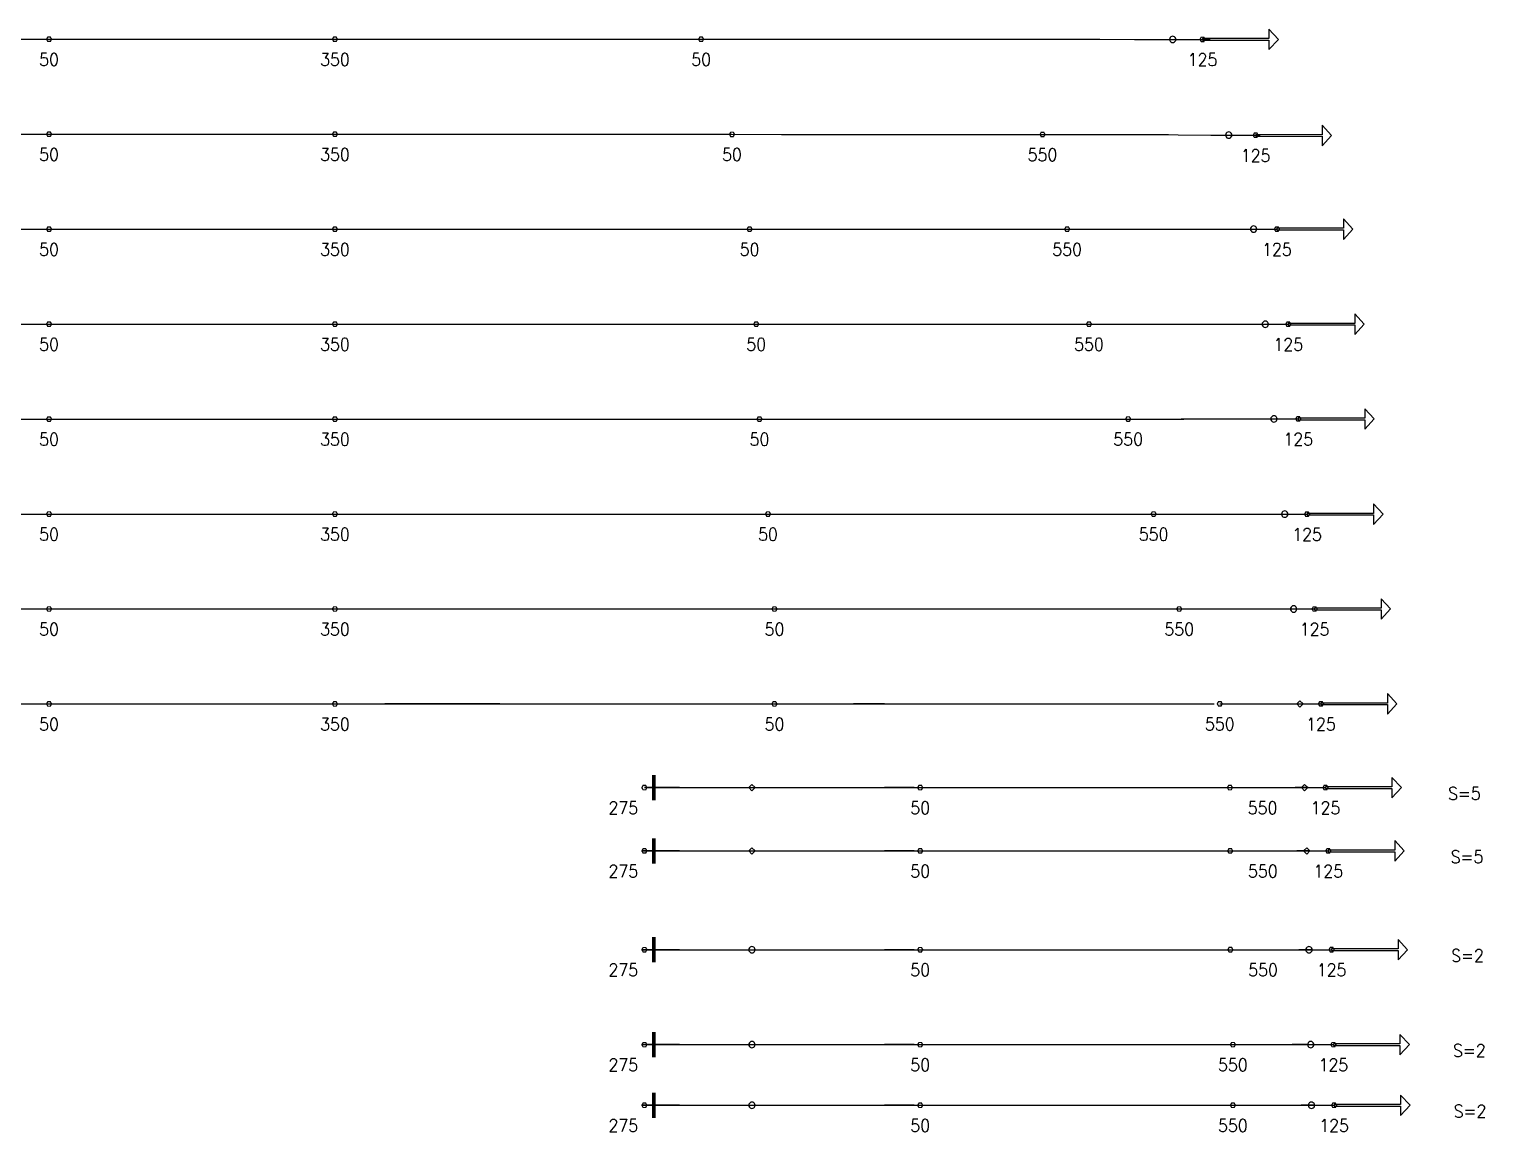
# Model space of a CAD drawing. Header units: millimetres. Extents: x -179076 to 505271, y -26127 to 124331.
# Drawn here: x 326289 to 349292, y 58240 to 75660 of the extents above; entities that cross this region are included whole.
import ezdxf

# ---------------------------------------------------------------- set-up
doc = ezdxf.new("R2010")
doc.units = ezdxf.units.MM
doc.layers.add('Current_plane_Tendon', color=7, linetype='Continuous', true_color=0xab0000)
doc.styles.get("Standard").update_dxf_attribs({"font": 'arial.ttf'})

# ---------------------------------------------------------------- blocks, each defined once
blk = doc.blocks.new('CAPX112344')
at = {"layer": 'Current_plane_Tendon', "color": 14, "linetype": 'Continuous', "true_color": 0xab0000}
for points, elevation in [([(469526, 334290), (470576, 334290), (470576, 334140), (470726, 334302), (470576, 334464), (470576, 334314), (469526, 334314)], 64), ([(469104, 334302), (469102, 334317), (469095, 334331), (469084, 334342), (469070, 334349), (469054, 334352), (469039, 334349), (469025, 334342), (469014, 334331), (469007, 334317), (469004, 334302), (469007, 334286), (469014, 334273), (469025, 334261), (469039, 334254), (469054, 334252), (469070, 334254), (469084, 334261), (469095, 334273), (469102, 334286), (469104, 334302)], 189), ([(470366, 332775), (471416, 332771), (471415, 332621), (471566, 332782), (471417, 332945), (471416, 332795), (470366, 332799)], 61), ([(469989, 332789), (469987, 332805), (469980, 332819), (469969, 332830), (469955, 332837), (469939, 332839), (469924, 332837), (469910, 332830), (469899, 332819), (469892, 332805), (469889, 332789), (469892, 332774), (469899, 332760), (469910, 332749), (469924, 332742), (469939, 332739), (469955, 332742), (469969, 332749), (469980, 332760), (469987, 332774), (469989, 332789)], 186), ([(470383, 331305), (470381, 331320), (470373, 331334), (470362, 331345), (470348, 331352), (470333, 331355), (470318, 331352), (470304, 331345), (470293, 331334), (470285, 331320), (470283, 331305), (470285, 331289), (470293, 331275), (470304, 331264), (470318, 331257), (470333, 331255), (470348, 331257), (470362, 331264), (470373, 331275), (470381, 331289), (470383, 331305)], 184), ([(470702, 331293), (471752, 331293), (471752, 331143), (471902, 331305), (471752, 331467), (471752, 331317), (470702, 331317)], 59), ([(470881, 329790), (471931, 329790), (471931, 329640), (472081, 329802), (471931, 329964), (471931, 329814), (470881, 329814)], 58), ([(470568, 329802), (470565, 329817), (470558, 329831), (470547, 329842), (470533, 329849), (470518, 329852), (470502, 329849), (470488, 329842), (470477, 329831), (470470, 329817), (470468, 329802), (470470, 329786), (470477, 329772), (470488, 329761), (470502, 329754), (470518, 329752), (470533, 329754), (470547, 329761), (470558, 329772), (470565, 329786), (470568, 329802)], 183), ([(470705, 328306), (470702, 328322), (470695, 328336), (470684, 328347), (470670, 328354), (470655, 328356), (470639, 328354), (470625, 328347), (470614, 328336), (470607, 328322), (470605, 328306), (470607, 328291), (470614, 328277), (470625, 328266), (470639, 328259), (470655, 328256), (470670, 328259), (470684, 328266), (470695, 328277), (470702, 328291), (470705, 328306)], 305), ([(471039, 328294), (472089, 328294), (472089, 328144), (472239, 328306), (472089, 328468), (472089, 328318), (471039, 328318)], 180), ([(471178, 326790), (472228, 326790), (472228, 326640), (472378, 326802), (472228, 326964), (472228, 326814), (471178, 326814)], 58), ([(470875, 326802), (470873, 326817), (470866, 326831), (470855, 326842), (470841, 326849), (470825, 326852), (470810, 326849), (470796, 326842), (470785, 326831), (470778, 326817), (470775, 326802), (470778, 326786), (470785, 326772), (470796, 326761), (470810, 326754), (470825, 326752), (470841, 326754), (470855, 326761), (470866, 326772), (470873, 326786), (470875, 326802)], 183), ([(471016, 325304), (471013, 325319), (471006, 325333), (470995, 325344), (470981, 325351), (470966, 325354), (470950, 325351), (470936, 325344), (470925, 325333), (470918, 325319), (470916, 325304), (470918, 325288), (470925, 325274), (470936, 325263), (470950, 325256), (470966, 325254), (470981, 325256), (470995, 325263), (471006, 325274), (471013, 325288), (471016, 325304)], 182), ([(471297, 325292), (472347, 325292), (472347, 325142), (472497, 325304), (472347, 325466), (472347, 325316), (471297, 325316)], 57), ([(471397, 323793), (472447, 323793), (472447, 323643), (472597, 323805), (472447, 323967), (472447, 323817), (471397, 323817)], 180), ([(471115, 323805), (471065, 323855), (471015, 323805), (471065, 323755), (471115, 323805)], 305), ([(462457, 322482), (462407, 322532), (462357, 322482), (462407, 322432), (462457, 322482)], 180), ([(471190, 322482), (471140, 322532), (471090, 322482), (471140, 322432), (471190, 322482)], 185), ([(471469, 322470), (472519, 322470), (472519, 322320), (472669, 322482), (472519, 322644), (472519, 322494), (471469, 322494)], 60), ([(471513, 321470), (472563, 321470), (472563, 321320), (472713, 321482), (472563, 321644), (472563, 321494), (471513, 321494)], 60), ([(462457, 321482), (462407, 321532), (462357, 321482), (462407, 321432), (462457, 321482)], 180), ([(471222, 321482), (471172, 321532), (471122, 321482), (471172, 321432), (471222, 321482)], 185), ([(462457, 319922), (462454, 319937), (462447, 319951), (462436, 319962), (462422, 319969), (462407, 319972), (462391, 319969), (462378, 319962), (462366, 319951), (462359, 319937), (462357, 319922), (462359, 319906), (462366, 319892), (462378, 319881), (462391, 319874), (462407, 319872), (462422, 319874), (462436, 319881), (462447, 319892), (462454, 319906), (462457, 319922)], 180), ([(471258, 319922), (471256, 319937), (471249, 319951), (471238, 319962), (471224, 319969), (471208, 319972), (471193, 319969), (471179, 319962), (471168, 319951), (471161, 319937), (471158, 319922), (471161, 319906), (471168, 319893), (471179, 319881), (471193, 319874), (471208, 319872), (471224, 319874), (471238, 319881), (471249, 319893), (471256, 319906), (471258, 319922)], 180), ([(471565, 319910), (472615, 319910), (472615, 319760), (472765, 319922), (472615, 320084), (472615, 319934), (471565, 319934)], 55), ([(462457, 318422), (462454, 318437), (462447, 318451), (462436, 318462), (462422, 318469), (462407, 318472), (462391, 318469), (462378, 318462), (462366, 318451), (462359, 318437), (462357, 318422), (462359, 318406), (462366, 318392), (462378, 318381), (462391, 318374), (462407, 318372), (462422, 318374), (462436, 318381), (462447, 318392), (462454, 318406), (462457, 318422)], 180), ([(471287, 318422), (471284, 318437), (471277, 318451), (471266, 318462), (471252, 318469), (471237, 318472), (471221, 318469), (471207, 318462), (471196, 318451), (471189, 318437), (471187, 318422), (471189, 318406), (471196, 318392), (471207, 318381), (471221, 318374), (471237, 318372), (471252, 318374), (471266, 318381), (471277, 318392), (471284, 318406), (471287, 318422)], 180), ([(471594, 318410), (472644, 318410), (472644, 318260), (472794, 318422), (472644, 318584), (472644, 318434), (471594, 318434)], 55), ([(462457, 317464), (462454, 317479), (462447, 317493), (462436, 317504), (462422, 317511), (462407, 317514), (462391, 317511), (462378, 317504), (462366, 317493), (462359, 317479), (462357, 317464), (462359, 317448), (462366, 317434), (462378, 317423), (462391, 317416), (462407, 317414), (462422, 317416), (462436, 317423), (462447, 317434), (462454, 317448), (462457, 317464)], 180), ([(471298, 317464), (471296, 317479), (471289, 317493), (471277, 317504), (471264, 317511), (471248, 317514), (471233, 317511), (471219, 317504), (471208, 317493), (471201, 317479), (471198, 317464), (471201, 317448), (471208, 317434), (471219, 317423), (471233, 317416), (471248, 317414), (471264, 317416), (471277, 317423), (471289, 317434), (471296, 317448), (471298, 317464)], 180), ([(471605, 317452), (472655, 317452), (472655, 317302), (472805, 317464), (472655, 317626), (472655, 317476), (471605, 317476)], 55)]:
    blk.add_lwpolyline(points, close=True, dxfattribs=dict(at, elevation=elevation))
for points, elevation in [([(451340, 334304, 20, 20, 0), (451320, 334338, 20, 20, 0), (451280, 334338, 20, 20, 0), (451260, 334304, 20, 20, 0), (451280, 334269, 20, 20, 0), (451320, 334269, 20, 20, 0)], -20), ([(455857, 334304, 20, 20, 0), (455837, 334338, 20, 20, 0), (455797, 334338, 20, 20, 0), (455777, 334304, 20, 20, 0), (455797, 334269, 20, 20, 0), (455837, 334269, 20, 20, 0)], 130), ([(461643, 334304, 20, 20, 0), (461623, 334338, 20, 20, 0), (461583, 334338, 20, 20, 0), (461563, 334304, 20, 20, 0), (461583, 334269, 20, 20, 0), (461623, 334269, 20, 20, 0)], -20), ([(469566, 334302, 20, 20, 0), (469546, 334337, 20, 20, 0), (469506, 334337, 20, 20, 0), (469486, 334302, 20, 20, 0), (469506, 334267, 20, 20, 0), (469546, 334267, 20, 20, 0)], 64), ([(451340, 332804, 20, 20, 0), (451320, 332838, 20, 20, 0), (451280, 332838, 20, 20, 0), (451260, 332804, 20, 20, 0), (451280, 332769, 20, 20, 0), (451320, 332769, 20, 20, 0)], -20), ([(455857, 332804, 20, 20, 0), (455837, 332838, 20, 20, 0), (455797, 332838, 20, 20, 0), (455777, 332804, 20, 20, 0), (455797, 332769, 20, 20, 0), (455837, 332769, 20, 20, 0)], 130), ([(462131, 332802, 20, 20, 0), (462111, 332836, 20, 20, 0), (462071, 332836, 20, 20, 0), (462051, 332802, 20, 20, 0), (462071, 332767, 20, 20, 0), (462111, 332767, 20, 20, 0)], -20), ([(467038, 332799, 20, 20, 0), (467018, 332834, 20, 20, 0), (466978, 332834, 20, 20, 0), (466958, 332799, 20, 20, 0), (466978, 332765, 20, 20, 0), (467018, 332765, 20, 20, 0)], 130), ([(470406, 332787, 20, 20, 0), (470386, 332822, 20, 20, 0), (470346, 332822, 20, 20, 0), (470326, 332787, 20, 20, 0), (470346, 332753, 20, 20, 0), (470386, 332753, 20, 20, 0)], 61), ([(451340, 331304, 20, 20, 0), (451320, 331338, 20, 20, 0), (451280, 331338, 20, 20, 0), (451260, 331304, 20, 20, 0), (451280, 331269, 20, 20, 0), (451320, 331269, 20, 20, 0)], -20), ([(455857, 331304, 20, 20, 0), (455837, 331338, 20, 20, 0), (455797, 331338, 20, 20, 0), (455777, 331304, 20, 20, 0), (455797, 331269, 20, 20, 0), (455837, 331269, 20, 20, 0)], 130), ([(462409, 331304, 20, 20, 0), (462389, 331338, 20, 20, 0), (462349, 331338, 20, 20, 0), (462329, 331304, 20, 20, 0), (462349, 331269, 20, 20, 0), (462389, 331269, 20, 20, 0)], -20), ([(467427, 331304, 20, 20, 0), (467407, 331338, 20, 20, 0), (467367, 331338, 20, 20, 0), (467347, 331304, 20, 20, 0), (467367, 331269, 20, 20, 0), (467407, 331269, 20, 20, 0)], 134), ([(470742, 331305, 20, 20, 0), (470722, 331339, 20, 20, 0), (470682, 331339, 20, 20, 0), (470662, 331305, 20, 20, 0), (470682, 331270, 20, 20, 0), (470722, 331270, 20, 20, 0)], 59), ([(451340, 329804, 20, 20, 0), (451320, 329838, 20, 20, 0), (451280, 329838, 20, 20, 0), (451260, 329804, 20, 20, 0), (451280, 329769, 20, 20, 0), (451320, 329769, 20, 20, 0)], -20), ([(455857, 329804, 20, 20, 0), (455837, 329838, 20, 20, 0), (455797, 329838, 20, 20, 0), (455777, 329804, 20, 20, 0), (455797, 329769, 20, 20, 0), (455837, 329769, 20, 20, 0)], 130), ([(462514, 329804, 20, 20, 0), (462494, 329838, 20, 20, 0), (462454, 329838, 20, 20, 0), (462434, 329804, 20, 20, 0), (462454, 329769, 20, 20, 0), (462494, 329769, 20, 20, 0)], -20), ([(467772, 329804, 20, 20, 0), (467752, 329838, 20, 20, 0), (467712, 329838, 20, 20, 0), (467692, 329804, 20, 20, 0), (467712, 329769, 20, 20, 0), (467752, 329769, 20, 20, 0)], 133), ([(470921, 329802, 20, 20, 0), (470901, 329836, 20, 20, 0), (470861, 329836, 20, 20, 0), (470841, 329802, 20, 20, 0), (470861, 329767, 20, 20, 0), (470901, 329767, 20, 20, 0)], 58), ([(451340, 328304, 20, 20, 0), (451320, 328338, 20, 20, 0), (451280, 328338, 20, 20, 0), (451260, 328304, 20, 20, 0), (451280, 328269, 20, 20, 0), (451320, 328269, 20, 20, 0)], -20), ([(455857, 328304, 20, 20, 0), (455837, 328338, 20, 20, 0), (455797, 328338, 20, 20, 0), (455777, 328304, 20, 20, 0), (455797, 328269, 20, 20, 0), (455837, 328269, 20, 20, 0)], 130), ([(462565, 328304, 20, 20, 0), (462545, 328338, 20, 20, 0), (462505, 328338, 20, 20, 0), (462485, 328304, 20, 20, 0), (462505, 328269, 20, 20, 0), (462545, 328269, 20, 20, 0)], -20), ([(468391, 328305, 20, 20, 0), (468371, 328339, 20, 20, 0), (468331, 328339, 20, 20, 0), (468311, 328305, 20, 20, 0), (468331, 328270, 20, 20, 0), (468371, 328270, 20, 20, 0)], 255), ([(471079, 328306, 20, 20, 0), (471059, 328341, 20, 20, 0), (471019, 328341, 20, 20, 0), (470999, 328306, 20, 20, 0), (471019, 328272, 20, 20, 0), (471059, 328272, 20, 20, 0)], 180), ([(451340, 326804, 20, 20, 0), (451320, 326838, 20, 20, 0), (451280, 326838, 20, 20, 0), (451260, 326804, 20, 20, 0), (451280, 326769, 20, 20, 0), (451320, 326769, 20, 20, 0)], -20), ([(455857, 326804, 20, 20, 0), (455837, 326838, 20, 20, 0), (455797, 326838, 20, 20, 0), (455777, 326804, 20, 20, 0), (455797, 326769, 20, 20, 0), (455837, 326769, 20, 20, 0)], 130), ([(462700, 326804, 20, 20, 0), (462680, 326838, 20, 20, 0), (462640, 326838, 20, 20, 0), (462620, 326804, 20, 20, 0), (462640, 326769, 20, 20, 0), (462680, 326769, 20, 20, 0)], -20), ([(468793, 326804, 20, 20, 0), (468773, 326838, 20, 20, 0), (468733, 326838, 20, 20, 0), (468713, 326804, 20, 20, 0), (468733, 326769, 20, 20, 0), (468773, 326769, 20, 20, 0)], 133), ([(471218, 326802, 20, 20, 0), (471198, 326836, 20, 20, 0), (471158, 326836, 20, 20, 0), (471138, 326802, 20, 20, 0), (471158, 326767, 20, 20, 0), (471198, 326767, 20, 20, 0)], 58), ([(451340, 325304, 20, 20, 0), (451320, 325338, 20, 20, 0), (451280, 325338, 20, 20, 0), (451260, 325304, 20, 20, 0), (451280, 325269, 20, 20, 0), (451320, 325269, 20, 20, 0)], -20), ([(455857, 325304, 20, 20, 0), (455837, 325338, 20, 20, 0), (455797, 325338, 20, 20, 0), (455777, 325304, 20, 20, 0), (455797, 325269, 20, 20, 0), (455837, 325269, 20, 20, 0)], 130), ([(462802, 325304, 20, 20, 0), (462782, 325338, 20, 20, 0), (462742, 325338, 20, 20, 0), (462722, 325304, 20, 20, 0), (462742, 325269, 20, 20, 0), (462782, 325269, 20, 20, 0)], -20), ([(469198, 325304, 20, 20, 0), (469178, 325338, 20, 20, 0), (469138, 325338, 20, 20, 0), (469118, 325304, 20, 20, 0), (469138, 325269, 20, 20, 0), (469178, 325269, 20, 20, 0)], 132), ([(471337, 325304, 20, 20, 0), (471317, 325338, 20, 20, 0), (471277, 325338, 20, 20, 0), (471257, 325304, 20, 20, 0), (471277, 325269, 20, 20, 0), (471317, 325269, 20, 20, 0)], 57), ([(451340, 323804, 20, 20, 0), (451320, 323838, 20, 20, 0), (451280, 323838, 20, 20, 0), (451260, 323804, 20, 20, 0), (451280, 323769, 20, 20, 0), (451320, 323769, 20, 20, 0)], -170), ([(455857, 323804, 20, 20, 0), (455837, 323838, 20, 20, 0), (455797, 323838, 20, 20, 0), (455777, 323804, 20, 20, 0), (455797, 323769, 20, 20, 0), (455837, 323769, 20, 20, 0)], 130), ([(462802, 323804, 20, 20, 0), (462782, 323838, 20, 20, 0), (462742, 323838, 20, 20, 0), (462722, 323804, 20, 20, 0), (462742, 323769, 20, 20, 0), (462782, 323769, 20, 20, 0)], -20), ([(469839, 323806, 20, 20, 0), (469819, 323840, 20, 20, 0), (469779, 323840, 20, 20, 0), (469759, 323806, 20, 20, 0), (469779, 323771, 20, 20, 0), (469819, 323771, 20, 20, 0)], 255), ([(471437, 323805, 20, 20, 0), (471417, 323840, 20, 20, 0), (471377, 323840, 20, 20, 0), (471357, 323805, 20, 20, 0), (471377, 323771, 20, 20, 0), (471417, 323771, 20, 20, 0)], 180), ([(460747, 322482, 20, 20, 0), (460727, 322517, 20, 20, 0), (460687, 322517, 20, 20, 0), (460667, 322482, 20, 20, 0), (460687, 322447, 20, 20, 0), (460727, 322447, 20, 20, 0)], 55), ([(465105, 322482, 20, 20, 0), (465085, 322517, 20, 20, 0), (465045, 322517, 20, 20, 0), (465025, 322482, 20, 20, 0), (465045, 322447, 20, 20, 0), (465085, 322447, 20, 20, 0)], -170), ([(469999, 322482, 20, 20, 0), (469979, 322517, 20, 20, 0), (469939, 322517, 20, 20, 0), (469919, 322482, 20, 20, 0), (469939, 322447, 20, 20, 0), (469979, 322447, 20, 20, 0)], 135), ([(471509, 322482, 20, 20, 0), (471489, 322517, 20, 20, 0), (471449, 322517, 20, 20, 0), (471429, 322482, 20, 20, 0), (471449, 322447, 20, 20, 0), (471489, 322447, 20, 20, 0)], 60), ([(460747, 321482, 20, 20, 0), (460727, 321517, 20, 20, 0), (460687, 321517, 20, 20, 0), (460667, 321482, 20, 20, 0), (460687, 321447, 20, 20, 0), (460727, 321447, 20, 20, 0)], 55), ([(465105, 321482, 20, 20, 0), (465085, 321517, 20, 20, 0), (465045, 321517, 20, 20, 0), (465025, 321482, 20, 20, 0), (465045, 321447, 20, 20, 0), (465085, 321447, 20, 20, 0)], -20), ([(470003, 321482, 20, 20, 0), (469983, 321517, 20, 20, 0), (469943, 321517, 20, 20, 0), (469923, 321482, 20, 20, 0), (469943, 321447, 20, 20, 0), (469983, 321447, 20, 20, 0)], 135), ([(471553, 321482, 20, 20, 0), (471533, 321517, 20, 20, 0), (471493, 321517, 20, 20, 0), (471473, 321482, 20, 20, 0), (471493, 321447, 20, 20, 0), (471533, 321447, 20, 20, 0)], 60), ([(460747, 319922, 20, 20, 0), (460727, 319956, 20, 20, 0), (460687, 319956, 20, 20, 0), (460667, 319922, 20, 20, 0), (460687, 319887, 20, 20, 0), (460727, 319887, 20, 20, 0)], 55), ([(465105, 319922, 20, 20, 0), (465085, 319956, 20, 20, 0), (465045, 319956, 20, 20, 0), (465025, 319922, 20, 20, 0), (465045, 319887, 20, 20, 0), (465085, 319887, 20, 20, 0)], -20), ([(470006, 319922, 20, 20, 0), (469986, 319957, 20, 20, 0), (469946, 319957, 20, 20, 0), (469926, 319922, 20, 20, 0), (469946, 319887, 20, 20, 0), (469986, 319887, 20, 20, 0)], 130), ([(471605, 319922, 20, 20, 0), (471585, 319957, 20, 20, 0), (471545, 319957, 20, 20, 0), (471525, 319922, 20, 20, 0), (471545, 319887, 20, 20, 0), (471585, 319887, 20, 20, 0)], 55), ([(460747, 318422, 20, 20, 0), (460727, 318456, 20, 20, 0), (460687, 318456, 20, 20, 0), (460667, 318422, 20, 20, 0), (460687, 318387, 20, 20, 0), (460727, 318387, 20, 20, 0)], 55), ([(465105, 318422, 20, 20, 0), (465085, 318456, 20, 20, 0), (465045, 318456, 20, 20, 0), (465025, 318422, 20, 20, 0), (465045, 318387, 20, 20, 0), (465085, 318387, 20, 20, 0)], -20), ([(470046, 318422, 20, 20, 0), (470026, 318456, 20, 20, 0), (469986, 318456, 20, 20, 0), (469966, 318422, 20, 20, 0), (469986, 318387, 20, 20, 0), (470026, 318387, 20, 20, 0)], 130), ([(471634, 318422, 20, 20, 0), (471614, 318456, 20, 20, 0), (471574, 318456, 20, 20, 0), (471554, 318422, 20, 20, 0), (471574, 318387, 20, 20, 0), (471614, 318387, 20, 20, 0)], 55), ([(460747, 317464, 20, 20, 0), (460727, 317498, 20, 20, 0), (460687, 317498, 20, 20, 0), (460667, 317464, 20, 20, 0), (460687, 317429, 20, 20, 0), (460727, 317429, 20, 20, 0)], 55), ([(465105, 317464, 20, 20, 0), (465085, 317498, 20, 20, 0), (465045, 317498, 20, 20, 0), (465025, 317464, 20, 20, 0), (465045, 317429, 20, 20, 0), (465085, 317429, 20, 20, 0)], -20), ([(470046, 317464, 20, 20, 0), (470026, 317498, 20, 20, 0), (469986, 317498, 20, 20, 0), (469966, 317464, 20, 20, 0), (469986, 317429, 20, 20, 0), (470026, 317429, 20, 20, 0)], 130), ([(471645, 317464, 20, 20, 0), (471625, 317498, 20, 20, 0), (471585, 317498, 20, 20, 0), (471565, 317464, 20, 20, 0), (471585, 317429, 20, 20, 0), (471625, 317429, 20, 20, 0)], 55)]:
    blk.add_lwpolyline(points, format="xyseb", close=True, dxfattribs=dict(at, elevation=elevation))
at = {"layer": 'Current_plane_Tendon', "color": 14, "linetype": 'Continuous', "true_color": 0xab0000, "elevation": -116}
for points in [[(460857, 322682, 60, 60, 0), (460857, 322282, 60, 60, 0)], [(460857, 321682, 60, 60, 0), (460857, 321282, 60, 60, 0)], [(460857, 320122, 60, 60, 0), (460857, 319722, 60, 60, 0)], [(460857, 318622, 60, 60, 0), (460857, 318222, 60, 60, 0)], [(460857, 317664, 60, 60, 0), (460857, 317264, 60, 60, 0)]]:
    blk.add_lwpolyline(points, format="xyseb", dxfattribs=at)
at = {"layer": 'Current_plane_Tendon', "color": 14, "linetype": 'Continuous', "true_color": 0xab0000}
for points in [[(446782, 334304, 130), (447347, 334304, 125), (447911, 334304, 111), (448476, 334304, 88), (449041, 334304, 55), (449605, 334304, 22), (450170, 334304, -1), (450735, 334304, -15), (451300, 334304, -20), (451864, 334304, -15), (452429, 334304, -1), (452994, 334304, 22), (453558, 334304, 55), (454123, 334304, 88), (454688, 334304, 111), (455252, 334304, 125), (455817, 334304, 130)], [(455817, 334304, 130), (456540, 334304, 125), (457264, 334304, 111), (457987, 334304, 88), (458710, 334304, 55), (459433, 334304, 22), (460157, 334304, -1), (460880, 334304, -15), (461603, 334304, -20), (462327, 334304, -15), (463050, 334304, -1), (463773, 334304, 22), (464496, 334304, 55), (465220, 334304, 88), (465943, 334304, 111), (466666, 334304, 125), (467389, 334304, 130)], [(467389, 334304, 130), (467561, 334304, 129), (467732, 334304, 128), (467903, 334304, 124), (468449, 334302, 236), (468620, 334302, 230), (468792, 334302, 223), (468963, 334302, 215), (469134, 334302, 206), (469306, 334302, 195), (469477, 334302, 184), (469648, 334302, 171)], [(446782, 332804, 130), (447347, 332804, 125), (447911, 332804, 111), (448476, 332804, 88), (449041, 332804, 55), (449605, 332804, 22), (450170, 332804, -1), (450735, 332804, -15), (451300, 332804, -20), (451864, 332804, -15), (452429, 332804, -1), (452994, 332804, 22), (453558, 332804, 55), (454123, 332804, 88), (454688, 332804, 111), (455252, 332804, 125), (455817, 332804, 130)], [(455817, 332804, 130), (456601, 332803, 125), (457386, 332803, 111), (458170, 332803, 88), (458954, 332803, 55), (459738, 332802, 22), (460523, 332802, -1), (461307, 332802, -15), (462091, 332802, -20), (462875, 332801, -15), (463660, 332801, -1), (464444, 332801, 22), (465228, 332800, 55), (466012, 332800, 88), (466797, 332800, 111), (467581, 332800, 125), (468365, 332799, 130)], [(468365, 332799, 130), (468520, 332799, 129), (468676, 332798, 128), (468831, 332797, 124), (468986, 332797, 120), (469141, 332796, 115), (469659, 332790, 227), (469814, 332790, 219), (469969, 332789, 210), (470124, 332788, 199), (470280, 332788, 187), (470435, 332787, 174)], [(446782, 331304, 130), (447347, 331304, 125), (447911, 331304, 111), (448476, 331304, 88), (449041, 331304, 55), (449605, 331304, 22), (450170, 331304, -1), (450735, 331304, -15), (451300, 331304, -20), (451864, 331304, -15), (452429, 331304, -1), (452994, 331304, 22), (453558, 331304, 55), (454123, 331304, 88), (454688, 331304, 111), (455252, 331304, 125), (455817, 331304, 130)], [(455817, 331304, 130), (456636, 331304, 125), (457455, 331304, 111), (458274, 331304, 88), (459093, 331304, 55), (459912, 331304, 22), (460731, 331304, -1), (461550, 331304, -15), (462369, 331304, -20), (463188, 331304, -15), (464008, 331304, -1), (464827, 331304, 22), (465646, 331304, 55), (466465, 331304, 88), (467284, 331304, 111), (468103, 331304, 125), (468922, 331304, 130)], [(468876, 331304, 134), (469010, 331304, 134), (469144, 331304, 132), (469279, 331304, 129), (469762, 331305, 245), (469896, 331305, 240), (470031, 331305, 233), (470165, 331305, 225), (470299, 331305, 215), (470434, 331305, 205), (470568, 331305, 193), (470702, 331305, 180)], [(446782, 329804, 130), (447347, 329804, 125), (447911, 329804, 111), (448476, 329804, 88), (449041, 329804, 55), (449605, 329804, 22), (450170, 329804, -1), (450735, 329804, -15), (451300, 329804, -20), (451864, 329804, -15), (452429, 329804, -1), (452994, 329804, 22), (453558, 329804, 55), (454123, 329804, 88), (454688, 329804, 111), (455252, 329804, 125), (455817, 329804, 130)], [(455817, 329804, 130), (456649, 329804, 125), (457481, 329804, 111), (458314, 329804, 88), (459146, 329804, 55), (459978, 329804, 22), (460810, 329804, -1), (461642, 329804, -15), (462474, 329804, -20), (463307, 329804, -15), (464139, 329804, -1), (464971, 329804, 22), (465803, 329804, 55), (466635, 329804, 88), (467467, 329804, 111), (468300, 329804, 125), (469132, 329804, 130)], [(469099, 329804, 133), (469231, 329804, 133), (469363, 329804, 131), (469495, 329804, 128), (469627, 329804, 123), (470089, 329802, 240), (470221, 329802, 233), (470353, 329802, 225), (470485, 329802, 215), (470617, 329802, 205), (470749, 329802, 193), (470881, 329802, 180)], [(446782, 328304, 130), (447347, 328304, 125), (447911, 328304, 111), (448476, 328304, 88), (449041, 328304, 55), (449605, 328304, 22), (450170, 328304, -1), (450735, 328304, -15), (451300, 328304, -20), (451864, 328304, -15), (452429, 328304, -1), (452994, 328304, 22), (453558, 328304, 55), (454123, 328304, 88), (454688, 328304, 111), (455252, 328304, 125), (455817, 328304, 130)], [(455817, 328304, 130), (456656, 328304, 125), (457494, 328304, 111), (458332, 328304, 88), (459171, 328304, 55), (460009, 328304, 22), (460848, 328304, -1), (461686, 328304, -15), (462525, 328304, -20), (463363, 328304, -15), (464202, 328304, -1), (465040, 328304, 22), (465879, 328304, 55), (466717, 328304, 88), (467555, 328304, 111), (468394, 328304, 125), (469232, 328304, 130)], [(469191, 328305, 255), (469330, 328305, 254), (469470, 328305, 253), (469610, 328305, 249), (469749, 328305, 245), (469889, 328305, 240), (470029, 328305, 233), (470480, 328306, 225), (470620, 328306, 215), (470759, 328306, 205), (470899, 328306, 193), (471039, 328306, 180)], [(446782, 326804, 130), (447347, 326804, 125), (447911, 326804, 111), (448476, 326804, 88), (449041, 326804, 55), (449605, 326804, 22), (450170, 326804, -1), (450735, 326804, -15), (451300, 326804, -20), (451864, 326804, -15), (452429, 326804, -1), (452994, 326804, 22), (453558, 326804, 55), (454123, 326804, 88), (454688, 326804, 111), (455252, 326804, 125), (455817, 326804, 130)], [(455817, 326804, 130), (456673, 326804, 125), (457528, 326804, 111), (458383, 326804, 88), (459239, 326804, 55), (460094, 326804, 22), (460950, 326804, -1), (461805, 326804, -15), (462660, 326804, -20), (463516, 326804, -15), (464371, 326804, -1), (465227, 326804, 22), (466082, 326804, 55), (466938, 326804, 88), (467793, 326804, 111), (468648, 326804, 125), (469504, 326804, 130)], [(469471, 326804, 133), (469599, 326804, 133), (469727, 326804, 131), (469856, 326804, 128), (469984, 326804, 123), (470112, 326804, 118), (470240, 326804, 111), (470665, 326802, 225), (470793, 326802, 215), (470922, 326802, 205), (471050, 326802, 193), (471178, 326802, 180)], [(446782, 325304, 130), (447347, 325304, 125), (447911, 325304, 111), (448476, 325304, 88), (449041, 325304, 55), (449605, 325304, 22), (450170, 325304, -1), (450735, 325304, -15), (451300, 325304, -20), (451864, 325304, -15), (452429, 325304, -1), (452994, 325304, 22), (453558, 325304, 55), (454123, 325304, 88), (454688, 325304, 111), (455252, 325304, 125), (455817, 325304, 130)], [(455817, 325304, 130), (456685, 325304, 125), (457553, 325304, 111), (458422, 325304, 88), (459290, 325304, 55), (460158, 325304, 22), (461026, 325304, -1), (461894, 325304, -15), (462762, 325304, -20), (463631, 325304, -15), (464499, 325304, -1), (465367, 325304, 22), (466235, 325304, 55), (467103, 325304, 88), (467972, 325304, 111), (468840, 325304, 125), (469708, 325304, 130)], [(469688, 325304, 132), (469809, 325304, 132), (469929, 325304, 130), (470050, 325304, 127), (470170, 325304, 122), (470574, 325304, 240), (470695, 325304, 233), (470815, 325304, 225), (470936, 325304, 215), (471056, 325304, 205), (471177, 325304, 193), (471297, 325304, 180)], [(446782, 323804, 130), (447347, 323804, 121), (447911, 323804, 92), (448476, 323804, 46), (449041, 323804, -20), (449605, 323804, -86), (450170, 323804, -132), (450735, 323804, -161), (451300, 323804, -170), (451864, 323804, -161), (452429, 323804, -132), (452994, 323804, -86), (453558, 323804, -20), (454123, 323804, 46), (454688, 323804, 92), (455252, 323804, 121), (455817, 323804, 130)], [(455817, 323804, 130), (456685, 323804, 125), (457553, 323804, 111), (458422, 323804, 88), (456603, 323804, 55), (457471, 323804, 22), (458339, 323804, -1), (461894, 323804, -15), (462762, 323804, -20), (463631, 323804, -15), (464499, 323804, -1), (464010, 323804, 22), (464878, 323804, 55), (465747, 323804, 88), (467972, 323804, 111), (468840, 323804, 125), (469708, 323804, 130)], [(469799, 323806, 255), (469919, 323806, 254), (470040, 323806, 253), (470160, 323806, 249), (470281, 323806, 245), (470401, 323806, 240), (470522, 323806, 233), (470915, 323805, 225), (471035, 323805, 215), (471156, 323805, 205), (471276, 323805, 193), (471397, 323805, 180)], [(460707, 322482, -116), (461262, 322482, -127), (460707, 322482, -116), (461630, 322482, -351), (462518, 322482, -401), (463193, 322482, -141), (464082, 322482, -163), (464970, 322482, -170), (464502, 322482, -160), (465390, 322482, -132), (466279, 322482, -84), (468524, 322482, -16), (469412, 322482, 70), (469967, 322482, 115), (470523, 322482, 130)], [(470475, 322482, 135), (470595, 322482, 135), (470714, 322482, 133), (470834, 322482, 130), (470953, 322482, 125), (471073, 322482, 120), (471193, 322482, 113), (470990, 322482, 137), (471110, 322482, 128), (471230, 322482, 117), (471349, 322482, 105), (471469, 322482, 92)], [(460707, 321482, -116), (461262, 321482, -120), (460667, 321482, -230)], [(460667, 321482, -260), (461630, 321482, -278), (462518, 321482, -295), (463193, 321482, -10), (464082, 321482, -18), (464970, 321482, -20), (464502, 321482, -15), (465390, 321482, -1), (466279, 321482, 23), (468524, 321482, 57), (469412, 321482, 100), (469967, 321482, 122), (470523, 321482, 130)], [(470479, 321482, 135), (470603, 321482, 134), (470727, 321482, 132), (470851, 321482, 129), (470975, 321482, 125), (471099, 321482, 119), (471222, 321482, 112), (471017, 321482, 136), (471141, 321482, 127), (471265, 321482, 116), (471389, 321482, 104), (471513, 321482, 91)], [(460707, 319922, -116), (461262, 319922, -120), (460667, 319922, -230)], [(460667, 319922, -260), (461630, 319922, -278), (462518, 319922, -295), (463193, 319922, -10), (464082, 319922, -18), (464970, 319922, -20), (464502, 319922, -15), (465390, 319922, -1), (466279, 319922, 23), (468524, 319922, 57), (469412, 319922, 100), (469967, 319922, 122), (470523, 319922, 130)], [(470483, 319922, 130), (470612, 319922, 129), (470742, 319922, 128), (470872, 319922, 124), (471002, 319922, 120), (471132, 319922, 115), (471262, 319922, 108), (471046, 319922, 131), (471176, 319922, 122), (471306, 319922, 112), (471435, 319922, 100), (471565, 319922, 87)], [(460707, 318422, -116), (461262, 318422, -120), (460667, 318422, -230)], [(460667, 318422, -260), (461630, 318422, -278), (462518, 318422, -295), (463193, 318422, -10), (464082, 318422, -18), (464970, 318422, -20), (464502, 318422, -15), (465390, 318422, -1), (466279, 318422, 23), (468524, 318422, 57), (469412, 318422, 100), (469967, 318422, 122), (470523, 318422, 130)], [(470523, 318422, 130), (470652, 318422, 129), (470782, 318422, 128), (470912, 318422, 124), (471042, 318422, 120), (471172, 318422, 115), (470945, 318422, 233), (471074, 318422, 225), (471204, 318422, 215), (471334, 318422, 205), (471464, 318422, 193), (471594, 318422, 180)], [(460707, 317464, -116), (461262, 317464, -120), (460667, 317464, -230)], [(460667, 317464, -260), (461630, 317464, -278), (462518, 317464, -295), (463193, 317464, -10), (464082, 317464, -18), (464970, 317464, -20), (464502, 317464, -15), (465390, 317464, -1), (466279, 317464, 23), (468524, 317464, 57), (469412, 317464, 100), (469967, 317464, 122), (470523, 317464, 130)], [(470523, 317464, 130), (470652, 317464, 129), (470782, 317464, 128), (470912, 317464, 124), (471042, 317464, 120), (471172, 317464, 115), (471302, 317464, 108), (471086, 317464, 131), (471216, 317464, 122), (471345, 317464, 112), (471475, 317464, 100), (471605, 317464, 87)]]:
    blk.add_polyline3d(points, dxfattribs=at)
at = {"layer": 'Current_plane_Tendon', "color": 14, "linetype": 'Continuous', "true_color": 0xab0000, "char_height": 200, "attachment_point": 5}
for s, insert in [('\\FSTANDARD.shx;50', (451300, 333984, -20)), ('\\FSTANDARD.shx;350', (455817, 333984, 130)), ('\\FSTANDARD.shx;50', (461603, 333984, -20)), ('\\FSTANDARD.shx;125', (469526, 333982, 180)), ('\\FSTANDARD.shx;50', (451300, 332484, -20)), ('\\FSTANDARD.shx;50', (451300, 330984, -20)), ('\\FSTANDARD.shx;350', (455817, 330984, 130)), ('\\FSTANDARD.shx;50', (462369, 330984, -20)), ('\\FSTANDARD.shx;550', (467387, 330984, 134)), ('\\FSTANDARD.shx;125', (470702, 330985, 180)), ('\\FSTANDARD.shx;50', (451300, 329484, -20)), ('\\FSTANDARD.shx;350', (455817, 329484, 130)), ('\\FSTANDARD.shx;50', (462474, 329484, -20)), ('\\FSTANDARD.shx;550', (467732, 329484, 133)), ('\\FSTANDARD.shx;125', (470881, 329482, 180)), ('\\FSTANDARD.shx;50', (451300, 327984, -20)), ('\\FSTANDARD.shx;350', (455817, 327984, 130)), ('\\FSTANDARD.shx;50', (462525, 327984, -20)), ('\\FSTANDARD.shx;550', (468351, 327985, 255)), ('\\FSTANDARD.shx;125', (471039, 327986, 180)), ('\\FSTANDARD.shx;50', (451300, 326484, -20)), ('\\FSTANDARD.shx;350', (455817, 326484, 130)), ('\\FSTANDARD.shx;50', (462660, 326484, -20)), ('\\FSTANDARD.shx;550', (468753, 326484, 133)), ('\\FSTANDARD.shx;125', (471178, 326482, 180)), ('\\FSTANDARD.shx;50', (451300, 324984, -20)), ('\\FSTANDARD.shx;350', (455817, 324984, 130)), ('\\FSTANDARD.shx;50', (462762, 324984, -20)), ('\\FSTANDARD.shx;550', (469158, 324984, 132)), ('\\FSTANDARD.shx;125', (471297, 324984, 180)), ('\\FSTANDARD.shx;50', (451300, 323484, -170)), ('\\FSTANDARD.shx;350', (455817, 323484, 130)), ('\\FSTANDARD.shx;50', (462762, 323484, -20)), ('\\FSTANDARD.shx;550', (469799, 323486, 255)), ('\\FSTANDARD.shx;125', (471397, 323485, 180)), ('\\FSTANDARD.shx;\xa0S=5', (473616, 322390, 212)), ('\\FSTANDARD.shx;275', (460374, 322162, -116)), ('\\FSTANDARD.shx;50', (465065, 322162, -170)), ('\\FSTANDARD.shx;550', (470475, 322162, 135)), ('\\FSTANDARD.shx;125', (471469, 322162, 92)), ('\\FSTANDARD.shx;\xa0S=5', (473657, 321390, 212)), ('\\FSTANDARD.shx;275', (460374, 321162, -116)), ('\\FSTANDARD.shx;50', (465065, 321162, -20)), ('\\FSTANDARD.shx;550', (470479, 321162, 135)), ('\\FSTANDARD.shx;125', (471513, 321162, 91)), ('\\FSTANDARD.shx;\xa0S=2', (473665, 319829, 212)), ('\\FSTANDARD.shx;275', (460374, 319602, -116)), ('\\FSTANDARD.shx;50', (465065, 319602, -20)), ('\\FSTANDARD.shx;550', (470483, 319602, 130)), ('\\FSTANDARD.shx;125', (471565, 319602, 87)), ('\\FSTANDARD.shx;\xa0S=2', (473694, 318329, 305)), ('\\FSTANDARD.shx;275', (460374, 318102, -116)), ('\\FSTANDARD.shx;50', (465065, 318102, -20)), ('\\FSTANDARD.shx;550', (470006, 318102, 130)), ('\\FSTANDARD.shx;125', (471594, 318102, 180)), ('\\FSTANDARD.shx;\xa0S=2', (473705, 317371, 212)), ('\\FSTANDARD.shx;275', (460374, 317144, -116)), ('\\FSTANDARD.shx;50', (465065, 317144, -20)), ('\\FSTANDARD.shx;550', (470006, 317144, 130)), ('\\FSTANDARD.shx;125', (471605, 317144, 87))]:
    blk.add_mtext(s, dxfattribs=dict(at, insert=insert))
for s, insert, rotation in [('\\FSTANDARD.shx;350', (455817, 332484, 130), 359.9801), ('\\FSTANDARD.shx;50', (462091, 332482, -20), 359.9801), ('\\FSTANDARD.shx;550', (466997, 332479, 130), 359.7438), ('\\FSTANDARD.shx;125', (470365, 332467, 180), 359.7438)]:
    blk.add_mtext(s, dxfattribs=dict(at, insert=insert, rotation=rotation))

msp = doc.modelspace()

# ---------------------------------------------------------------- block references
at = {"layer": 'Current_plane_Tendon', "linetype": 'Continuous'}
msp.add_blockref('CAPX112344', (-124695.6, -258803.5, -180), dxfattribs=at)

doc.saveas('drawing.dxf')
